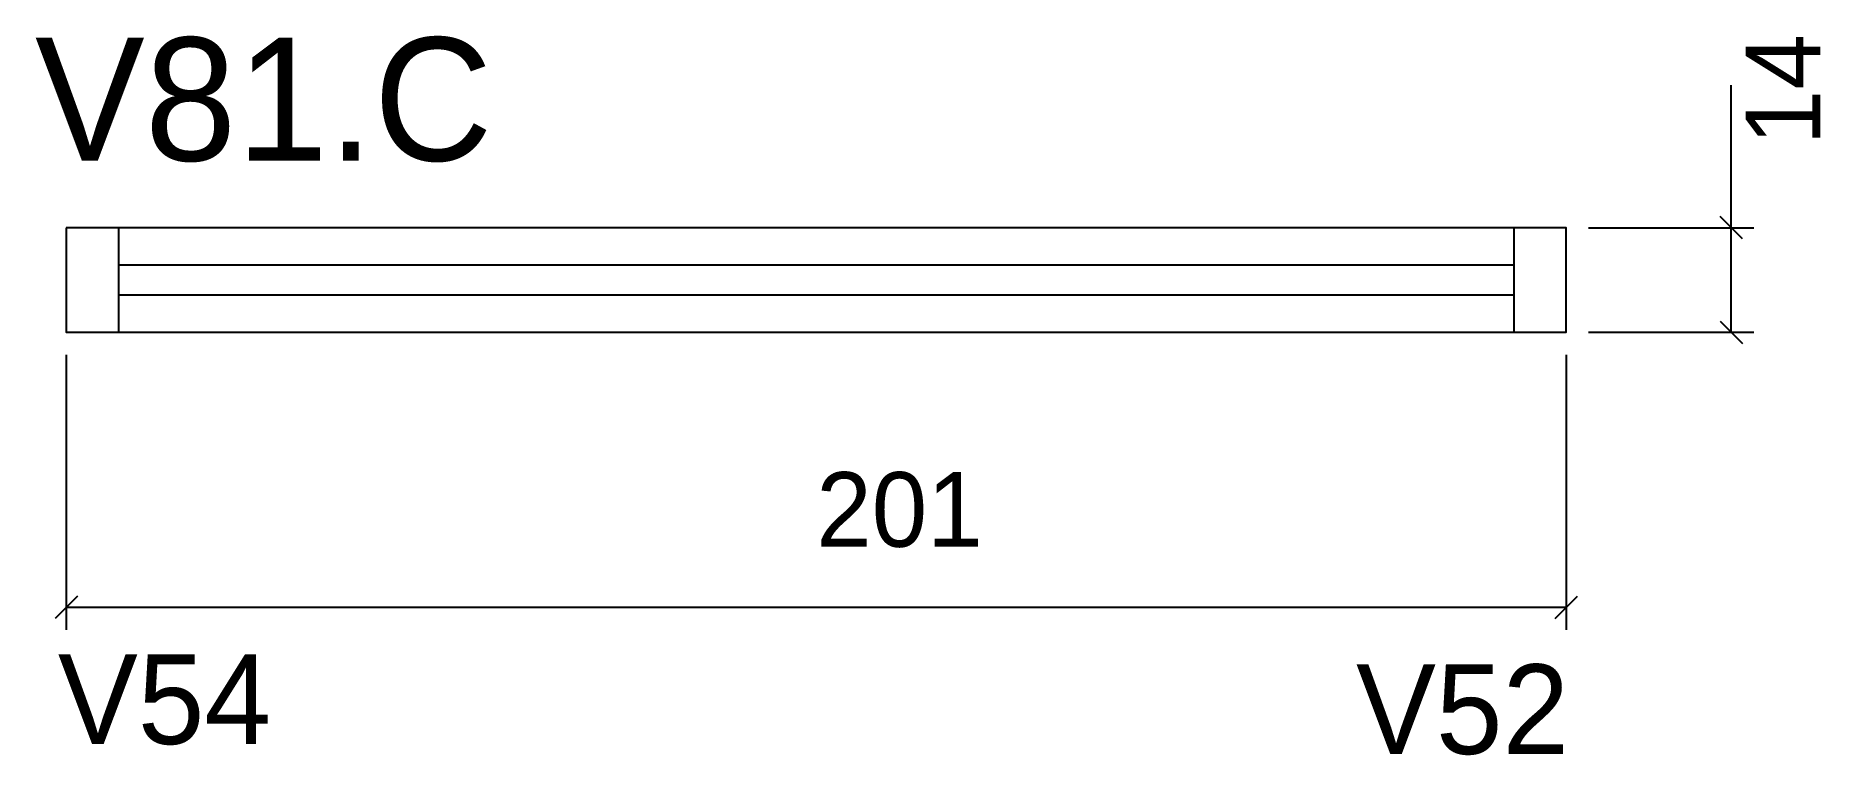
# Model space of a CAD drawing. Header units: metres. Extents: x 5183 to 5422, y -1408 to -1311.
import ezdxf

# ---------------------------------------------------------------- set-up
doc = ezdxf.new("R2010")
doc.units = ezdxf.units.M
for name, color, linetype in [('5', 7, 'Continuous'), ('COTA', 7, 'Continuous'), ('NOMENCLATURA', 7, 'Continuous'), ('Painéis', 7, 'Continuous'), ('SARR_2.2x7', 7, 'Continuous'), ('SARR_EDITAR', 7, 'Continuous')]:
    doc.layers.add(name, color=color, linetype=linetype)

msp = doc.modelspace()

# ---------------------------------------------------------------- linework, layer by layer
at = {"layer": 'COTA', "color": 4, "lineweight": 25}
for p, q in [((5410.42, -1336.88), (5410.42, -1317.76)), ((5391.3, -1336.88), (5413.42, -1336.88)), ((5410.42, -1350.88), (5410.42, -1336.88)), ((5391.3, -1350.88), (5413.42, -1350.88)), ((5187.3, -1353.88), (5187.3, -1390.71)), ((5388.3, -1353.88), (5388.3, -1390.71)), ((5187.3, -1387.71), (5388.3, -1387.71))]:
    msp.add_line(p, q, dxfattribs=at)
at = {"layer": 'COTA', "color": 0, "lineweight": 25}
for p, q in [((5411.92, -1338.38), (5408.92, -1335.38)), ((5408.92, -1349.38), (5411.92, -1352.38)), ((5188.8, -1386.21), (5185.8, -1389.21)), ((5386.8, -1389.21), (5389.8, -1386.21))]:
    msp.add_line(p, q, dxfattribs=at)
at = {"layer": 'Painéis', "color": 200, "lineweight": 25}
msp.add_lwpolyline([(5187.3, -1336.88), (5187.3, -1350.88), (5388.3, -1350.88), (5388.3, -1336.88), (5187.3, -1336.88)], dxfattribs=at)
at = {"layer": 'SARR_2.2x7', "color": 40, "lineweight": 25}
for p, q in [((5194.3, -1336.88), (5194.3, -1350.88)), ((5381.3, -1336.88), (5381.3, -1350.88))]:
    msp.add_line(p, q, dxfattribs=at)
at = {"layer": 'SARR_EDITAR', "color": 141, "lineweight": 25}
for p, q in [((5381.3, -1341.88), (5194.3, -1341.88)), ((5194.3, -1345.88), (5381.3, -1345.88))]:
    msp.add_line(p, q, dxfattribs=at)

# ---------------------------------------------------------------- texts
at = {"layer": '5', "color": 5, "lineweight": 25}
for s, p in [('V54', (5186.19, -1406.03)), ('V52', (5360.14, -1407.36))]:
    msp.add_text(s, height=12, rotation=360, dxfattribs=at).set_placement(p)
at = {"layer": 'COTA', "color": 240, "lineweight": 25}
msp.add_text('14', height=10, rotation=90, dxfattribs=at).set_placement((5422.35, -1325.82))
msp.add_text('201', height=10, dxfattribs=at).set_placement((5287.8, -1379.61))
at = {"layer": 'NOMENCLATURA', "color": 7, "lineweight": 25}
msp.add_text('V81.C', height=16.5, dxfattribs=at).set_placement((5183.11, -1327.9))

doc.saveas('drawing.dxf')
